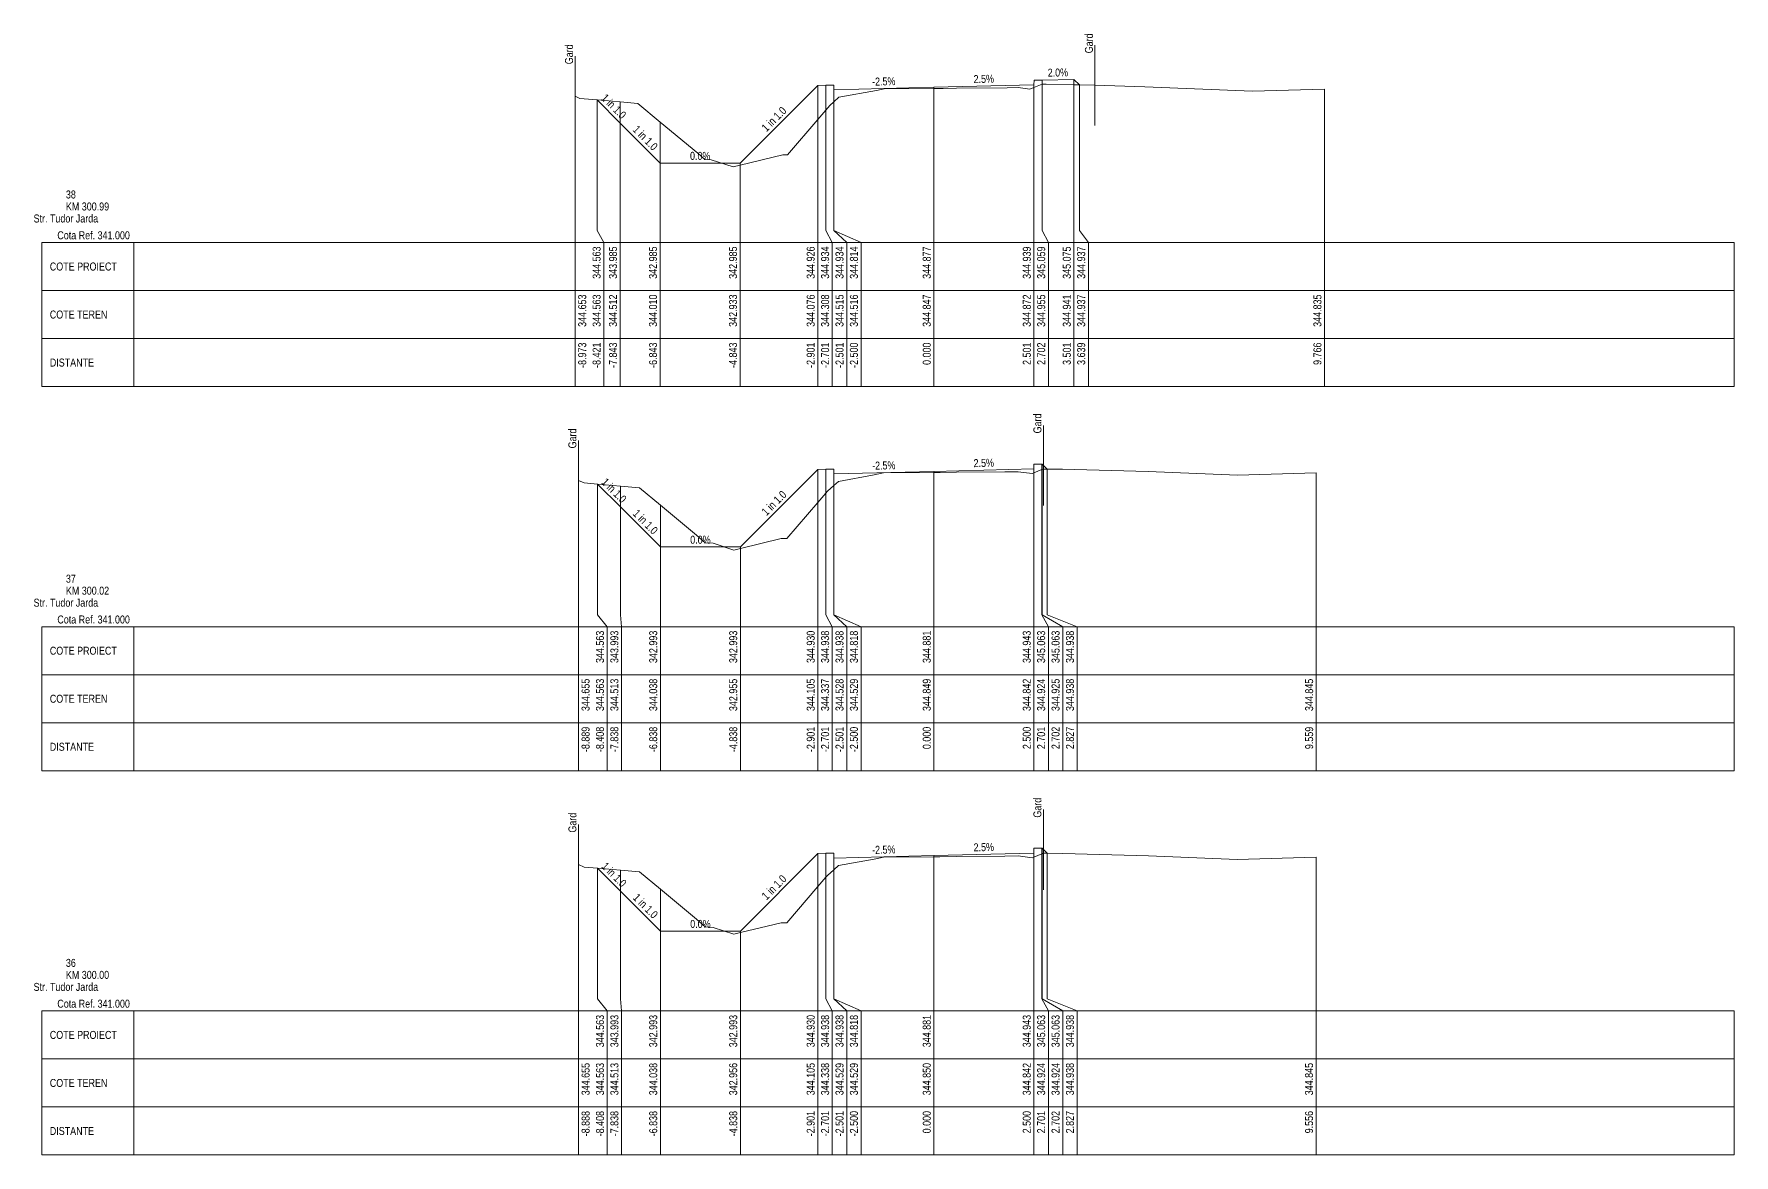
# Model space of a CAD drawing. Extents: x 1 to 634, y 0 to 594.
# Drawn here: x 0.5 to 43, y 337 to 365.01 of the extents above; entities that cross this region are included whole.
import ezdxf
from ezdxf.enums import TextEntityAlignment as Align

# ---------------------------------------------------------------- set-up
doc = ezdxf.new("R2010")
doc.units = 0
doc.header["$MEASUREMENT"] = 0
doc.layers.add('ARD-No Plot', color=1, linetype='Continuous', lineweight=0, plot=False)
for name, color, linetype, lineweight in [('DESIGN-TEXT', 7, 'Continuous', 0), ('EXISTING-TEXT', 7, 'Continuous', 0), ('LINES', 7, 'Continuous', 0), ('Text', 7, 'Continuous', 0), ('X-RL', 7, 'Continuous', 0), ('XPLOT-DESIGN', 5, 'Continuous', 0), ('XPLOT-EXISTING', 3, 'Continuous', 0), ('XPLOT-GRADE', 7, 'Continuous', 0), ('XPLOT-KM', 7, 'Continuous', 0), ('XPLOT-TITLE', 7, 'Continuous', 0)]:
    doc.layers.add(name, color=color, linetype=linetype, lineweight=lineweight)
doc.styles.add('$0$$0$Arial', font='arial.ttf', dxfattribs={"width": 0.8})

msp = doc.modelspace()

# ---------------------------------------------------------------- linework, layer by layer
at = {"layer": 'LINES'}
for p, q in [((27.024, 364.727), (27.024, 362.727)), ((14.027, 364.453), (14.027, 362.453)), ((25.702, 360.1), (25.702, 363.859)), ((25.702, 360.1), (25.702, 363.859)), ((25.702, 360.1), (25.702, 363.859)), ((26.501, 360.1), (26.501, 363.875)), ((26.501, 360.1), (26.501, 363.875)), ((26.501, 360.1), (26.501, 363.875)), ((14.027, 360.1), (14.027, 363.453)), ((14.027, 360.1), (14.027, 363.453)), ((14.579, 360.1), (14.579, 363.363)), ((14.579, 360.1), (14.579, 363.363)), ((14.579, 360.1), (14.579, 363.363)), ((20.099, 360.1), (20.099, 363.726)), ((20.099, 360.1), (20.099, 363.726)), ((20.099, 360.1), (20.099, 363.726)), ((20.299, 360.1), (20.299, 363.734)), ((20.299, 360.1), (20.299, 363.734)), ((20.299, 360.1), (20.299, 363.734)), ((20.499, 360.1), (20.499, 363.734)), ((20.499, 360.1), (20.499, 363.734)), ((20.499, 360.1), (20.499, 363.734)), ((20.5, 360.1), (20.5, 363.614)), ((20.5, 360.1), (20.5, 363.614)), ((20.5, 360.1), (20.5, 363.614)), ((23, 360.1), (23, 363.677)), ((23, 360.1), (23, 363.677)), ((23, 360.1), (23, 363.677)), ((25.501, 360.1), (25.501, 363.739)), ((25.501, 360.1), (25.501, 363.739)), ((25.501, 360.1), (25.501, 363.739)), ((26.639, 360.1), (26.639, 363.737)), ((26.639, 360.1), (26.639, 363.737)), ((26.639, 360.1), (26.639, 363.737)), ((32.766, 360.1), (32.766, 363.635)), ((32.766, 360.1), (32.766, 363.635)), ((15.157, 360.1), (15.157, 363.312)), ((15.157, 360.1), (15.157, 363.312)), ((15.157, 360.1), (15.157, 363.312)), ((16.157, 360.1), (16.157, 362.81)), ((16.157, 360.1), (16.157, 362.81)), ((16.157, 360.1), (16.157, 362.81)), ((18.157, 360.1), (18.157, 361.785)), ((18.157, 360.1), (18.157, 361.785)), ((18.157, 360.1), (18.157, 361.785)), ((14.027, 359.8), (14.027, 360.1)), ((14.027, 359.8), (14.027, 360.1)), ((14.747, 359.8), (14.579, 360.1)), ((14.747, 359.8), (14.579, 360.1)), ((14.747, 359.8), (14.579, 360.1)), ((15.157, 359.8), (15.157, 360.1)), ((15.157, 359.8), (15.157, 360.1)), ((15.157, 359.8), (15.157, 360.1)), ((16.157, 359.8), (16.157, 360.1)), ((16.157, 359.8), (16.157, 360.1)), ((16.157, 359.8), (16.157, 360.1)), ((18.157, 359.8), (18.157, 360.1)), ((18.157, 359.8), (18.157, 360.1)), ((18.157, 359.8), (18.157, 360.1)), ((20.099, 359.8), (20.099, 360.1)), ((20.099, 359.8), (20.099, 360.1)), ((20.099, 359.8), (20.099, 360.1)), ((20.459, 359.8), (20.299, 360.1)), ((20.459, 359.8), (20.299, 360.1)), ((20.459, 359.8), (20.299, 360.1)), ((20.819, 359.8), (20.499, 360.1)), ((20.819, 359.8), (20.499, 360.1)), ((20.819, 359.8), (20.499, 360.1)), ((21.179, 359.8), (20.5, 360.1)), ((21.179, 359.8), (20.5, 360.1)), ((21.179, 359.8), (20.5, 360.1)), ((23, 359.8), (23, 360.1)), ((23, 359.8), (23, 360.1)), ((23, 359.8), (23, 360.1)), ((25.501, 359.8), (25.501, 360.1)), ((25.501, 359.8), (25.501, 360.1)), ((25.501, 359.8), (25.501, 360.1)), ((25.861, 359.8), (25.702, 360.1)), ((25.861, 359.8), (25.702, 360.1)), ((25.861, 359.8), (25.702, 360.1)), ((26.501, 359.8), (26.501, 360.1)), ((26.501, 359.8), (26.501, 360.1)), ((26.501, 359.8), (26.501, 360.1)), ((26.861, 359.8), (26.639, 360.1)), ((26.861, 359.8), (26.639, 360.1)), ((26.861, 359.8), (26.639, 360.1)), ((32.766, 359.8), (32.766, 360.1)), ((32.766, 359.8), (32.766, 360.1)), ((0.698, 358.6), (0.698, 359.8)), ((0.698, 359.8), (3, 359.8)), ((3, 356.2), (3, 359.8)), ((3, 359.8), (43, 359.8)), ((14.027, 356.2), (14.027, 359.8)), ((14.027, 356.2), (14.027, 359.8)), ((14.747, 356.2), (14.747, 359.8)), ((14.747, 356.2), (14.747, 359.8)), ((14.747, 356.2), (14.747, 359.8)), ((15.157, 356.2), (15.157, 359.8)), ((15.157, 356.2), (15.157, 359.8)), ((15.157, 356.2), (15.157, 359.8)), ((16.157, 356.2), (16.157, 359.8)), ((16.157, 356.2), (16.157, 359.8)), ((16.157, 356.2), (16.157, 359.8)), ((18.157, 356.2), (18.157, 359.8)), ((18.157, 356.2), (18.157, 359.8)), ((18.157, 356.2), (18.157, 359.8)), ((20.099, 356.2), (20.099, 359.8)), ((20.099, 356.2), (20.099, 359.8)), ((20.099, 356.2), (20.099, 359.8)), ((20.459, 356.2), (20.459, 359.8)), ((20.459, 356.2), (20.459, 359.8)), ((20.459, 356.2), (20.459, 359.8)), ((20.819, 356.2), (20.819, 359.8)), ((20.819, 356.2), (20.819, 359.8)), ((20.819, 356.2), (20.819, 359.8)), ((21.179, 356.2), (21.179, 359.8)), ((21.179, 356.2), (21.179, 359.8)), ((21.179, 356.2), (21.179, 359.8)), ((23, 356.2), (23, 359.8)), ((23, 356.2), (23, 359.8)), ((23, 356.2), (23, 359.8)), ((25.501, 356.2), (25.501, 359.8)), ((25.501, 356.2), (25.501, 359.8)), ((25.501, 356.2), (25.501, 359.8)), ((25.861, 356.2), (25.861, 359.8)), ((25.861, 356.2), (25.861, 359.8)), ((25.861, 356.2), (25.861, 359.8)), ((26.501, 356.2), (26.501, 359.8)), ((26.501, 356.2), (26.501, 359.8)), ((26.501, 356.2), (26.501, 359.8)), ((26.861, 356.2), (26.861, 359.8)), ((26.861, 356.2), (26.861, 359.8)), ((26.861, 356.2), (26.861, 359.8)), ((32.766, 356.2), (32.766, 359.8)), ((32.766, 356.2), (32.766, 359.8)), ((43, 356.2), (43, 359.8)), ((0.698, 357.4), (0.698, 358.6)), ((0.698, 358.6), (3, 358.6)), ((3, 358.6), (0.698, 358.6)), ((3, 358.6), (43, 358.6)), ((0.698, 356.2), (0.698, 357.4)), ((0.698, 357.4), (3, 357.4)), ((3, 357.4), (0.698, 357.4)), ((3, 357.4), (43, 357.4)), ((3, 356.2), (0.698, 356.2)), ((3, 356.2), (43, 356.2)), ((14.111, 354.855), (14.111, 352.855)), ((25.736, 355.229), (25.736, 353.229)), ((20.099, 350.5), (20.099, 354.13)), ((20.099, 350.5), (20.099, 354.13)), ((20.099, 350.5), (20.099, 354.13)), ((20.299, 350.5), (20.299, 354.138)), ((20.299, 350.5), (20.299, 354.138)), ((20.299, 350.5), (20.299, 354.138)), ((20.499, 350.5), (20.499, 354.138)), ((20.499, 350.5), (20.499, 354.138)), ((20.499, 350.5), (20.499, 354.138)), ((20.5, 350.5), (20.5, 354.018)), ((20.5, 350.5), (20.5, 354.018)), ((20.5, 350.5), (20.5, 354.018)), ((23, 350.5), (23, 354.081)), ((23, 350.5), (23, 354.081)), ((23, 350.5), (23, 354.081)), ((25.5, 350.5), (25.5, 354.143)), ((25.5, 350.5), (25.5, 354.143)), ((25.5, 350.5), (25.5, 354.143)), ((25.701, 350.5), (25.701, 354.263)), ((25.701, 350.5), (25.701, 354.263)), ((25.701, 350.5), (25.701, 354.263)), ((25.702, 350.5), (25.702, 354.263)), ((25.702, 350.5), (25.702, 354.263)), ((25.702, 350.5), (25.702, 354.263)), ((25.827, 350.5), (25.827, 354.138)), ((25.827, 350.5), (25.827, 354.138)), ((25.827, 350.5), (25.827, 354.138)), ((32.559, 350.5), (32.559, 354.045)), ((32.559, 350.5), (32.559, 354.045)), ((14.111, 350.5), (14.111, 353.855)), ((14.111, 350.5), (14.111, 353.855)), ((14.592, 350.5), (14.592, 353.763)), ((14.592, 350.5), (14.592, 353.763)), ((14.592, 350.5), (14.592, 353.763)), ((15.162, 350.5), (15.162, 353.713)), ((15.162, 350.5), (15.162, 353.713)), ((15.162, 350.5), (15.162, 353.713)), ((16.162, 350.5), (16.162, 353.238)), ((16.162, 350.5), (16.162, 353.238)), ((16.162, 350.5), (16.162, 353.238)), ((18.162, 350.5), (18.162, 352.193)), ((18.162, 350.5), (18.162, 352.193)), ((18.162, 350.5), (18.162, 352.193)), ((0.698, 349), (0.698, 350.2)), ((0.698, 350.2), (3, 350.2)), ((3, 346.6), (3, 350.2)), ((3, 350.2), (43, 350.2)), ((14.111, 350.2), (14.111, 350.5)), ((14.111, 350.2), (14.111, 350.5)), ((14.111, 346.6), (14.111, 350.2)), ((14.111, 346.6), (14.111, 350.2)), ((14.831, 350.2), (14.592, 350.5)), ((14.831, 350.2), (14.592, 350.5)), ((14.831, 350.2), (14.592, 350.5)), ((14.831, 346.6), (14.831, 350.2)), ((14.831, 346.6), (14.831, 350.2)), ((14.831, 346.6), (14.831, 350.2)), ((15.191, 350.2), (15.162, 350.5)), ((15.191, 350.2), (15.162, 350.5)), ((15.191, 350.2), (15.162, 350.5)), ((15.191, 346.6), (15.191, 350.2)), ((15.191, 346.6), (15.191, 350.2)), ((15.191, 346.6), (15.191, 350.2)), ((16.162, 350.2), (16.162, 350.5)), ((16.162, 350.2), (16.162, 350.5)), ((16.162, 350.2), (16.162, 350.5)), ((16.162, 346.6), (16.162, 350.2)), ((16.162, 346.6), (16.162, 350.2)), ((16.162, 346.6), (16.162, 350.2)), ((18.162, 350.2), (18.162, 350.5)), ((18.162, 350.2), (18.162, 350.5)), ((18.162, 350.2), (18.162, 350.5)), ((18.162, 346.6), (18.162, 350.2)), ((18.162, 346.6), (18.162, 350.2)), ((18.162, 346.6), (18.162, 350.2)), ((20.099, 350.2), (20.099, 350.5)), ((20.099, 350.2), (20.099, 350.5)), ((20.099, 350.2), (20.099, 350.5)), ((20.099, 346.6), (20.099, 350.2)), ((20.099, 346.6), (20.099, 350.2)), ((20.099, 346.6), (20.099, 350.2)), ((20.459, 350.2), (20.299, 350.5)), ((20.459, 350.2), (20.299, 350.5)), ((20.459, 350.2), (20.299, 350.5)), ((20.459, 346.6), (20.459, 350.2)), ((20.459, 346.6), (20.459, 350.2)), ((20.459, 346.6), (20.459, 350.2)), ((20.819, 350.2), (20.499, 350.5)), ((20.819, 350.2), (20.499, 350.5)), ((20.819, 350.2), (20.499, 350.5)), ((21.179, 350.2), (20.5, 350.5)), ((21.179, 350.2), (20.5, 350.5)), ((21.179, 350.2), (20.5, 350.5)), ((20.819, 346.6), (20.819, 350.2)), ((20.819, 346.6), (20.819, 350.2)), ((20.819, 346.6), (20.819, 350.2)), ((21.179, 346.6), (21.179, 350.2)), ((21.179, 346.6), (21.179, 350.2)), ((21.179, 346.6), (21.179, 350.2)), ((23, 350.2), (23, 350.5)), ((23, 350.2), (23, 350.5)), ((23, 350.2), (23, 350.5)), ((23, 346.6), (23, 350.2)), ((23, 346.6), (23, 350.2)), ((23, 346.6), (23, 350.2)), ((25.5, 350.2), (25.5, 350.5)), ((25.5, 350.2), (25.5, 350.5)), ((25.5, 350.2), (25.5, 350.5)), ((25.5, 346.6), (25.5, 350.2)), ((25.5, 346.6), (25.5, 350.2)), ((25.5, 346.6), (25.5, 350.2)), ((25.86, 350.2), (25.701, 350.5)), ((25.86, 350.2), (25.701, 350.5)), ((25.86, 350.2), (25.701, 350.5)), ((26.22, 350.2), (25.702, 350.5)), ((26.22, 350.2), (25.702, 350.5)), ((26.22, 350.2), (25.702, 350.5)), ((26.58, 350.2), (25.827, 350.5)), ((26.58, 350.2), (25.827, 350.5)), ((26.58, 350.2), (25.827, 350.5)), ((25.86, 346.6), (25.86, 350.2)), ((25.86, 346.6), (25.86, 350.2)), ((25.86, 346.6), (25.86, 350.2)), ((26.22, 346.6), (26.22, 350.2)), ((26.22, 346.6), (26.22, 350.2)), ((26.22, 346.6), (26.22, 350.2)), ((26.58, 346.6), (26.58, 350.2)), ((26.58, 346.6), (26.58, 350.2)), ((26.58, 346.6), (26.58, 350.2)), ((32.559, 350.2), (32.559, 350.5)), ((32.559, 350.2), (32.559, 350.5)), ((32.559, 346.6), (32.559, 350.2)), ((32.559, 346.6), (32.559, 350.2)), ((43, 346.6), (43, 350.2)), ((0.698, 347.8), (0.698, 349)), ((0.698, 349), (3, 349)), ((3, 349), (0.698, 349)), ((3, 349), (43, 349)), ((0.698, 346.6), (0.698, 347.8)), ((0.698, 347.8), (3, 347.8)), ((3, 347.8), (0.698, 347.8)), ((3, 347.8), (43, 347.8)), ((3, 346.6), (0.698, 346.6)), ((3, 346.6), (43, 346.6)), ((25.736, 345.629), (25.736, 343.629)), ((14.112, 345.255), (14.112, 343.255)), ((25.701, 340.9), (25.701, 344.663)), ((25.701, 340.9), (25.701, 344.663)), ((25.701, 340.9), (25.701, 344.663)), ((25.702, 340.9), (25.702, 344.663)), ((25.702, 340.9), (25.702, 344.663)), ((25.702, 340.9), (25.702, 344.663)), ((14.112, 340.9), (14.112, 344.255)), ((14.112, 340.9), (14.112, 344.255)), ((20.099, 340.9), (20.099, 344.53)), ((20.099, 340.9), (20.099, 344.53)), ((20.099, 340.9), (20.099, 344.53)), ((20.299, 340.9), (20.299, 344.538)), ((20.299, 340.9), (20.299, 344.538)), ((20.299, 340.9), (20.299, 344.538)), ((20.499, 340.9), (20.499, 344.538)), ((20.499, 340.9), (20.499, 344.538)), ((20.499, 340.9), (20.499, 344.538)), ((20.5, 340.9), (20.5, 344.418)), ((20.5, 340.9), (20.5, 344.418)), ((20.5, 340.9), (20.5, 344.418)), ((23, 340.9), (23, 344.481)), ((23, 340.9), (23, 344.481)), ((23, 340.9), (23, 344.481)), ((25.5, 340.9), (25.5, 344.543)), ((25.5, 340.9), (25.5, 344.543)), ((25.5, 340.9), (25.5, 344.543)), ((25.827, 340.9), (25.827, 344.538)), ((25.827, 340.9), (25.827, 344.538)), ((25.827, 340.9), (25.827, 344.538)), ((32.556, 340.9), (32.556, 344.445)), ((32.556, 340.9), (32.556, 344.445)), ((14.592, 340.9), (14.592, 344.163)), ((14.592, 340.9), (14.592, 344.163)), ((14.592, 340.9), (14.592, 344.163)), ((15.162, 340.9), (15.162, 344.113)), ((15.162, 340.9), (15.162, 344.113)), ((15.162, 340.9), (15.162, 344.113)), ((16.162, 340.9), (16.162, 343.638)), ((16.162, 340.9), (16.162, 343.638)), ((16.162, 340.9), (16.162, 343.638)), ((18.162, 340.9), (18.162, 342.593)), ((18.162, 340.9), (18.162, 342.593)), ((18.162, 340.9), (18.162, 342.593)), ((14.112, 340.6), (14.112, 340.9)), ((14.112, 340.6), (14.112, 340.9)), ((14.832, 340.6), (14.592, 340.9)), ((14.832, 340.6), (14.592, 340.9)), ((14.832, 340.6), (14.592, 340.9)), ((15.192, 340.6), (15.162, 340.9)), ((15.192, 340.6), (15.162, 340.9)), ((15.192, 340.6), (15.162, 340.9)), ((16.162, 340.6), (16.162, 340.9)), ((16.162, 340.6), (16.162, 340.9)), ((16.162, 340.6), (16.162, 340.9)), ((18.162, 340.6), (18.162, 340.9)), ((18.162, 340.6), (18.162, 340.9)), ((18.162, 340.6), (18.162, 340.9)), ((20.099, 340.6), (20.099, 340.9)), ((20.099, 340.6), (20.099, 340.9)), ((20.099, 340.6), (20.099, 340.9)), ((20.459, 340.6), (20.299, 340.9)), ((20.459, 340.6), (20.299, 340.9)), ((20.459, 340.6), (20.299, 340.9)), ((20.819, 340.6), (20.499, 340.9)), ((20.819, 340.6), (20.499, 340.9)), ((20.819, 340.6), (20.499, 340.9)), ((21.179, 340.6), (20.5, 340.9)), ((21.179, 340.6), (20.5, 340.9)), ((21.179, 340.6), (20.5, 340.9)), ((23, 340.6), (23, 340.9)), ((23, 340.6), (23, 340.9)), ((23, 340.6), (23, 340.9)), ((25.5, 340.6), (25.5, 340.9)), ((25.5, 340.6), (25.5, 340.9)), ((25.5, 340.6), (25.5, 340.9)), ((25.86, 340.6), (25.701, 340.9)), ((25.86, 340.6), (25.701, 340.9)), ((25.86, 340.6), (25.701, 340.9)), ((26.22, 340.6), (25.702, 340.9)), ((26.22, 340.6), (25.702, 340.9)), ((26.22, 340.6), (25.702, 340.9)), ((26.58, 340.6), (25.827, 340.9)), ((26.58, 340.6), (25.827, 340.9)), ((26.58, 340.6), (25.827, 340.9)), ((32.556, 340.6), (32.556, 340.9)), ((32.556, 340.6), (32.556, 340.9)), ((0.698, 339.4), (0.698, 340.6)), ((0.698, 340.6), (3, 340.6)), ((3, 337), (3, 340.6)), ((3, 340.6), (43, 340.6)), ((14.112, 337), (14.112, 340.6)), ((14.112, 337), (14.112, 340.6)), ((14.832, 337), (14.832, 340.6)), ((14.832, 337), (14.832, 340.6)), ((14.832, 337), (14.832, 340.6)), ((15.192, 337), (15.192, 340.6)), ((15.192, 337), (15.192, 340.6)), ((15.192, 337), (15.192, 340.6)), ((16.162, 337), (16.162, 340.6)), ((16.162, 337), (16.162, 340.6)), ((16.162, 337), (16.162, 340.6)), ((18.162, 337), (18.162, 340.6)), ((18.162, 337), (18.162, 340.6)), ((18.162, 337), (18.162, 340.6)), ((20.099, 337), (20.099, 340.6)), ((20.099, 337), (20.099, 340.6)), ((20.099, 337), (20.099, 340.6)), ((20.459, 337), (20.459, 340.6)), ((20.459, 337), (20.459, 340.6)), ((20.459, 337), (20.459, 340.6)), ((20.819, 337), (20.819, 340.6)), ((20.819, 337), (20.819, 340.6)), ((20.819, 337), (20.819, 340.6)), ((21.179, 337), (21.179, 340.6)), ((21.179, 337), (21.179, 340.6)), ((21.179, 337), (21.179, 340.6)), ((23, 337), (23, 340.6)), ((23, 337), (23, 340.6)), ((23, 337), (23, 340.6)), ((25.5, 337), (25.5, 340.6)), ((25.5, 337), (25.5, 340.6)), ((25.5, 337), (25.5, 340.6)), ((25.86, 337), (25.86, 340.6)), ((25.86, 337), (25.86, 340.6)), ((25.86, 337), (25.86, 340.6)), ((26.22, 337), (26.22, 340.6)), ((26.22, 337), (26.22, 340.6)), ((26.22, 337), (26.22, 340.6)), ((26.58, 337), (26.58, 340.6)), ((26.58, 337), (26.58, 340.6)), ((26.58, 337), (26.58, 340.6)), ((32.556, 337), (32.556, 340.6)), ((32.556, 337), (32.556, 340.6)), ((43, 337), (43, 340.6)), ((0.698, 338.2), (0.698, 339.4)), ((0.698, 339.4), (3, 339.4)), ((3, 339.4), (0.698, 339.4)), ((3, 339.4), (43, 339.4)), ((0.698, 337), (0.698, 338.2)), ((0.698, 338.2), (3, 338.2)), ((3, 338.2), (0.698, 338.2)), ((3, 338.2), (43, 338.2)), ((3, 337), (0.698, 337)), ((3, 337), (43, 337))]:
    msp.add_line(p, q, dxfattribs=at)
at = {"layer": 'XPLOT-DESIGN'}
for p, q in [((25.501, 363.739), (25.502, 363.859)), ((25.502, 363.859), (25.702, 363.859)), ((25.702, 363.859), (26.501, 363.875)), ((26.501, 363.875), (26.639, 363.737)), ((14.579, 363.363), (15.157, 362.785)), ((18.157, 361.785), (20.099, 363.726)), ((20.099, 363.726), (20.299, 363.734)), ((20.299, 363.734), (20.499, 363.734)), ((20.499, 363.734), (20.5, 363.614)), ((20.5, 363.614), (23, 363.677)), ((23, 363.677), (25.501, 363.739)), ((15.157, 362.785), (16.157, 361.785)), ((16.157, 361.785), (18.157, 361.785)), ((18.162, 352.193), (20.099, 354.13)), ((20.099, 354.13), (20.299, 354.138)), ((20.299, 354.138), (20.499, 354.138)), ((20.499, 354.138), (20.5, 354.018)), ((20.5, 354.018), (23, 354.081)), ((23, 354.081), (25.5, 354.143)), ((25.5, 354.143), (25.501, 354.263)), ((25.501, 354.263), (25.701, 354.263)), ((25.701, 354.263), (25.702, 354.263)), ((25.702, 354.263), (25.827, 354.138)), ((14.592, 353.763), (15.162, 353.193)), ((15.162, 353.193), (16.162, 352.193)), ((16.162, 352.193), (18.162, 352.193)), ((25.5, 344.543), (25.501, 344.663)), ((25.501, 344.663), (25.701, 344.663)), ((25.701, 344.663), (25.702, 344.663)), ((25.702, 344.663), (25.827, 344.538)), ((18.162, 342.593), (20.099, 344.53)), ((20.099, 344.53), (20.299, 344.538)), ((20.299, 344.538), (20.499, 344.538)), ((20.499, 344.538), (20.5, 344.418)), ((20.5, 344.418), (23, 344.481)), ((23, 344.481), (25.5, 344.543)), ((14.592, 344.163), (15.162, 343.593)), ((15.162, 343.593), (16.162, 342.593)), ((16.162, 342.593), (18.162, 342.593))]:
    msp.add_line(p, q, dxfattribs=at)
at = {"layer": 'XPLOT-EXISTING'}
for p, q in [((14.027, 363.453), (14.144, 363.401)), ((14.144, 363.401), (14.579, 363.363)), ((14.579, 363.363), (15.157, 363.312)), ((20.5, 363.316), (20.624, 363.429)), ((20.624, 363.429), (21.565, 363.601)), ((21.565, 363.601), (21.755, 363.638)), ((21.755, 363.638), (23, 363.647)), ((23, 363.647), (23.231, 363.648)), ((23, 363.647), (23, 363.647)), ((23.231, 363.648), (23.566, 363.657)), ((23.566, 363.657), (24.833, 363.665)), ((24.833, 363.665), (25.105, 363.669)), ((25.105, 363.669), (25.394, 363.629)), ((25.394, 363.629), (25.501, 363.672)), ((25.501, 363.672), (25.702, 363.755)), ((25.702, 363.755), (25.714, 363.76)), ((25.714, 363.76), (25.808, 363.76)), ((25.808, 363.76), (26.501, 363.741)), ((26.501, 363.741), (26.639, 363.737)), ((26.639, 363.737), (27.024, 363.727)), ((27.024, 363.727), (28.271, 363.692)), ((28.271, 363.692), (30.966, 363.58)), ((30.966, 363.58), (32.766, 363.635)), ((15.157, 363.312), (15.597, 363.273)), ((15.597, 363.273), (16.157, 362.81)), ((20.099, 362.876), (20.299, 363.108)), ((20.299, 363.108), (20.401, 363.227)), ((20.401, 363.227), (20.499, 363.315)), ((20.499, 363.315), (20.5, 363.316)), ((16.157, 362.81), (17.096, 362.034)), ((19.337, 361.991), (20.099, 362.876)), ((17.096, 362.034), (17.274, 361.876)), ((17.274, 361.876), (17.432, 361.866)), ((17.432, 361.866), (17.979, 361.69)), ((17.979, 361.69), (18.157, 361.733)), ((18.157, 361.733), (19.22, 361.988)), ((19.22, 361.988), (19.337, 361.991)), ((21.509, 353.995), (21.743, 354.041)), ((21.743, 354.041), (23, 354.049)), ((23, 354.049), (23.152, 354.051)), ((23, 354.049), (23, 354.049)), ((23.152, 354.051), (23.564, 354.062)), ((23.564, 354.062), (24.772, 354.069)), ((24.772, 354.069), (25.104, 354.073)), ((25.104, 354.073), (25.457, 354.025)), ((25.457, 354.025), (25.5, 354.042)), ((25.5, 354.042), (25.701, 354.124)), ((25.701, 354.124), (25.702, 354.125)), ((25.702, 354.125), (25.736, 354.138)), ((25.736, 354.138), (25.827, 354.138)), ((25.827, 354.138), (26.216, 354.137)), ((26.216, 354.137), (28.359, 354.077)), ((28.359, 354.077), (30.586, 353.985)), ((30.586, 353.985), (32.559, 354.045)), ((14.111, 353.855), (14.253, 353.793)), ((14.253, 353.793), (14.592, 353.763)), ((14.592, 353.763), (15.162, 353.713)), ((15.162, 353.713), (15.638, 353.671)), ((15.638, 353.671), (16.162, 353.238)), ((20.299, 353.537), (20.338, 353.583)), ((20.338, 353.583), (20.499, 353.728)), ((20.499, 353.728), (20.5, 353.729)), ((20.5, 353.729), (20.612, 353.83)), ((20.612, 353.83), (21.509, 353.995)), ((16.162, 353.238), (17.066, 352.49)), ((19.323, 352.404), (20.099, 353.305)), ((20.099, 353.305), (20.299, 353.537)), ((17.066, 352.49), (17.284, 352.296)), ((18.162, 352.155), (19.182, 352.4)), ((19.182, 352.4), (19.323, 352.404)), ((17.284, 352.296), (17.477, 352.284)), ((17.477, 352.284), (17.999, 352.116)), ((17.999, 352.116), (18.162, 352.155)), ((14.112, 344.255), (14.255, 344.193)), ((20.5, 344.129), (20.611, 344.23)), ((20.611, 344.23), (21.509, 344.395)), ((21.509, 344.395), (21.743, 344.441)), ((21.743, 344.441), (23, 344.45)), ((23, 344.45), (23.151, 344.451)), ((23, 344.45), (23, 344.45)), ((23.151, 344.451), (23.564, 344.462)), ((23.564, 344.462), (24.771, 344.469)), ((24.771, 344.469), (25.104, 344.473)), ((25.104, 344.473), (25.458, 344.425)), ((25.458, 344.425), (25.5, 344.442)), ((25.5, 344.442), (25.701, 344.524)), ((25.701, 344.524), (25.702, 344.524)), ((25.702, 344.524), (25.736, 344.538)), ((25.736, 344.538), (25.827, 344.538)), ((25.827, 344.538), (26.224, 344.537)), ((26.224, 344.537), (28.361, 344.477)), ((28.361, 344.477), (30.58, 344.385)), ((30.58, 344.385), (32.556, 344.445)), ((14.255, 344.193), (14.592, 344.163)), ((14.592, 344.163), (15.162, 344.113)), ((15.162, 344.113), (15.638, 344.071)), ((15.638, 344.071), (16.162, 343.638)), ((20.099, 343.705), (20.299, 343.938)), ((20.299, 343.938), (20.337, 343.982)), ((20.337, 343.982), (20.499, 344.129)), ((20.499, 344.129), (20.5, 344.129)), ((16.162, 343.638), (17.066, 342.891)), ((19.323, 342.804), (20.099, 343.705)), ((17.066, 342.891), (17.284, 342.697)), ((17.284, 342.697), (17.478, 342.684)), ((17.478, 342.684), (17.999, 342.517)), ((17.999, 342.517), (18.162, 342.556)), ((18.162, 342.556), (19.181, 342.8)), ((19.181, 342.8), (19.323, 342.804))]:
    msp.add_line(p, q, dxfattribs=at)

# ---------------------------------------------------------------- texts
at = {"layer": 'ARD-No Plot', "style": '$0$$0$Arial', "width": 0.8}
for p in [(1.3, 360.3), (1.3, 350.7), (1.3, 341.1)]:
    msp.add_text('Str. Tudor Jarda', height=0.2, dxfattribs=at).set_placement(p, align=Align.CENTER)
at = {"layer": 'DESIGN-TEXT', "style": '$0$$0$Arial', "width": 0.8}
for s, p in [('344.563', (14.667, 359.7)), ('343.985', (15.077, 359.7)), ('342.985', (16.077, 359.7)), ('342.985', (18.077, 359.7)), ('344.926', (20.019, 359.7)), ('344.934', (20.379, 359.7)), ('344.934', (20.739, 359.7)), ('344.814', (21.099, 359.7)), ('344.877', (22.92, 359.7)), ('344.939', (25.421, 359.7)), ('345.059', (25.781, 359.7)), ('345.075', (26.421, 359.7)), ('344.937', (26.781, 359.7)), ('344.563', (14.751, 350.1)), ('343.993', (15.111, 350.1)), ('342.993', (16.082, 350.1)), ('342.993', (18.082, 350.1)), ('344.930', (20.019, 350.1)), ('344.938', (20.379, 350.1)), ('344.938', (20.739, 350.1)), ('344.818', (21.099, 350.1)), ('344.881', (22.92, 350.1)), ('344.943', (25.42, 350.1)), ('345.063', (25.78, 350.1)), ('345.063', (26.14, 350.1)), ('344.938', (26.5, 350.1)), ('344.563', (14.752, 340.5)), ('343.993', (15.112, 340.5)), ('342.993', (16.082, 340.5)), ('342.993', (18.082, 340.5)), ('344.930', (20.019, 340.5)), ('344.938', (20.379, 340.5)), ('344.938', (20.739, 340.5)), ('344.818', (21.099, 340.5)), ('344.881', (22.92, 340.5)), ('344.943', (25.42, 340.5)), ('345.063', (25.78, 340.5)), ('345.063', (26.14, 340.5)), ('344.938', (26.5, 340.5))]:
    msp.add_text(s, height=0.2, rotation=90, dxfattribs=at).set_placement(p, align=Align.RIGHT)
at = {"layer": 'EXISTING-TEXT', "style": '$0$$0$Arial', "width": 0.8}
for s, p in [('344.653', (14.307, 358.5)), ('344.563', (14.667, 358.5)), ('344.512', (15.077, 358.5)), ('344.010', (16.077, 358.5)), ('342.933', (18.077, 358.5)), ('344.076', (20.019, 358.5)), ('344.308', (20.379, 358.5)), ('344.515', (20.739, 358.5)), ('344.516', (21.099, 358.5)), ('344.847', (22.92, 358.5)), ('344.847', (22.92, 358.5)), ('344.872', (25.421, 358.5)), ('344.955', (25.781, 358.5)), ('344.941', (26.421, 358.5)), ('344.937', (26.781, 358.5)), ('344.835', (32.686, 358.5)), ('344.655', (14.391, 348.9)), ('344.563', (14.751, 348.9)), ('344.513', (15.111, 348.9)), ('344.038', (16.082, 348.9)), ('342.955', (18.082, 348.9)), ('344.105', (20.019, 348.9)), ('344.337', (20.379, 348.9)), ('344.528', (20.739, 348.9)), ('344.529', (21.099, 348.9)), ('344.849', (22.92, 348.9)), ('344.849', (22.92, 348.9)), ('344.842', (25.42, 348.9)), ('344.924', (25.78, 348.9)), ('344.925', (26.14, 348.9)), ('344.938', (26.5, 348.9)), ('344.845', (32.479, 348.9)), ('344.655', (14.392, 339.3)), ('344.563', (14.752, 339.3)), ('344.513', (15.112, 339.3)), ('344.038', (16.082, 339.3)), ('342.956', (18.082, 339.3)), ('344.105', (20.019, 339.3)), ('344.338', (20.379, 339.3)), ('344.529', (20.739, 339.3)), ('344.529', (21.099, 339.3)), ('344.850', (22.92, 339.3)), ('344.850', (22.92, 339.3)), ('344.842', (25.42, 339.3)), ('344.924', (25.78, 339.3)), ('344.924', (26.14, 339.3)), ('344.938', (26.5, 339.3)), ('344.845', (32.476, 339.3))]:
    msp.add_text(s, height=0.2, rotation=90, dxfattribs=at).set_placement(p, align=Align.RIGHT)
at = {"layer": 'Text', "style": '$0$$0$Arial', "width": 0.8}
for p in [(13.977, 364.253), (26.974, 364.527), (25.686, 355.029), (14.061, 354.655), (14.062, 345.055), (25.686, 345.429)]:
    msp.add_text('Gard', height=0.2, rotation=90, dxfattribs=at).set_placement(p)
for s, p in [('-8.973', (14.307, 357.3)), ('-8.973', (14.307, 357.3)), ('-8.421', (14.667, 357.3)), ('-8.421', (14.667, 357.3)), ('-8.421', (14.667, 357.3)), ('-7.843', (15.077, 357.3)), ('-7.843', (15.077, 357.3)), ('-7.843', (15.077, 357.3)), ('-6.843', (16.077, 357.3)), ('-6.843', (16.077, 357.3)), ('-6.843', (16.077, 357.3)), ('-4.843', (18.077, 357.3)), ('-4.843', (18.077, 357.3)), ('-4.843', (18.077, 357.3)), ('-2.901', (20.019, 357.3)), ('-2.901', (20.019, 357.3)), ('-2.901', (20.019, 357.3)), ('-2.701', (20.379, 357.3)), ('-2.701', (20.379, 357.3)), ('-2.701', (20.379, 357.3)), ('-2.501', (20.739, 357.3)), ('-2.501', (20.739, 357.3)), ('-2.501', (20.739, 357.3)), ('-2.500', (21.099, 357.3)), ('-2.500', (21.099, 357.3)), ('-2.500', (21.099, 357.3)), ('0.000', (22.92, 357.3)), ('0.000', (22.92, 357.3)), ('0.000', (22.92, 357.3)), ('2.501', (25.421, 357.3)), ('2.501', (25.421, 357.3)), ('2.501', (25.421, 357.3)), ('2.702', (25.781, 357.3)), ('2.702', (25.781, 357.3)), ('2.702', (25.781, 357.3)), ('3.501', (26.421, 357.3)), ('3.501', (26.421, 357.3)), ('3.501', (26.421, 357.3)), ('3.639', (26.781, 357.3)), ('3.639', (26.781, 357.3)), ('3.639', (26.781, 357.3)), ('9.766', (32.686, 357.3)), ('9.766', (32.686, 357.3)), ('-8.889', (14.391, 347.7)), ('-8.889', (14.391, 347.7)), ('-8.408', (14.751, 347.7)), ('-8.408', (14.751, 347.7)), ('-8.408', (14.751, 347.7)), ('-7.838', (15.111, 347.7)), ('-7.838', (15.111, 347.7)), ('-7.838', (15.111, 347.7)), ('-6.838', (16.082, 347.7)), ('-6.838', (16.082, 347.7)), ('-6.838', (16.082, 347.7)), ('-4.838', (18.082, 347.7)), ('-4.838', (18.082, 347.7)), ('-4.838', (18.082, 347.7)), ('-2.901', (20.019, 347.7)), ('-2.901', (20.019, 347.7)), ('-2.901', (20.019, 347.7)), ('-2.701', (20.379, 347.7)), ('-2.701', (20.379, 347.7)), ('-2.701', (20.379, 347.7)), ('-2.501', (20.739, 347.7)), ('-2.501', (20.739, 347.7)), ('-2.501', (20.739, 347.7)), ('-2.500', (21.099, 347.7)), ('-2.500', (21.099, 347.7)), ('-2.500', (21.099, 347.7)), ('0.000', (22.92, 347.7)), ('0.000', (22.92, 347.7)), ('0.000', (22.92, 347.7)), ('2.500', (25.42, 347.7)), ('2.500', (25.42, 347.7)), ('2.500', (25.42, 347.7)), ('2.701', (25.78, 347.7)), ('2.701', (25.78, 347.7)), ('2.701', (25.78, 347.7)), ('2.702', (26.14, 347.7)), ('2.702', (26.14, 347.7)), ('2.702', (26.14, 347.7)), ('2.827', (26.5, 347.7)), ('2.827', (26.5, 347.7)), ('2.827', (26.5, 347.7)), ('9.559', (32.479, 347.7)), ('9.559', (32.479, 347.7)), ('-8.888', (14.392, 338.1)), ('-8.888', (14.392, 338.1)), ('-8.408', (14.752, 338.1)), ('-8.408', (14.752, 338.1)), ('-8.408', (14.752, 338.1)), ('-7.838', (15.112, 338.1)), ('-7.838', (15.112, 338.1)), ('-7.838', (15.112, 338.1)), ('-6.838', (16.082, 338.1)), ('-6.838', (16.082, 338.1)), ('-6.838', (16.082, 338.1)), ('-4.838', (18.082, 338.1)), ('-4.838', (18.082, 338.1)), ('-4.838', (18.082, 338.1)), ('-2.901', (20.019, 338.1)), ('-2.901', (20.019, 338.1)), ('-2.901', (20.019, 338.1)), ('-2.701', (20.379, 338.1)), ('-2.701', (20.379, 338.1)), ('-2.701', (20.379, 338.1)), ('-2.501', (20.739, 338.1)), ('-2.501', (20.739, 338.1)), ('-2.501', (20.739, 338.1)), ('-2.500', (21.099, 338.1)), ('-2.500', (21.099, 338.1)), ('-2.500', (21.099, 338.1)), ('0.000', (22.92, 338.1)), ('0.000', (22.92, 338.1)), ('0.000', (22.92, 338.1)), ('2.500', (25.42, 338.1)), ('2.500', (25.42, 338.1)), ('2.500', (25.42, 338.1)), ('2.701', (25.78, 338.1)), ('2.701', (25.78, 338.1)), ('2.701', (25.78, 338.1)), ('2.702', (26.14, 338.1)), ('2.702', (26.14, 338.1)), ('2.702', (26.14, 338.1)), ('2.827', (26.5, 338.1)), ('2.827', (26.5, 338.1)), ('2.827', (26.5, 338.1)), ('9.556', (32.476, 338.1)), ('9.556', (32.476, 338.1))]:
    msp.add_text(s, height=0.2, rotation=90, dxfattribs=at).set_placement(p, align=Align.RIGHT)
at = {"layer": 'X-RL', "style": '$0$$0$Arial', "width": 0.8}
for p in [(2.9, 359.88), (2.9, 350.28), (2.9, 340.68)]:
    msp.add_text('Cota Ref. 341.000', height=0.2, dxfattribs=at).set_placement(p, align=Align.RIGHT)
at = {"layer": 'XPLOT-GRADE', "style": '$0$$0$Arial', "width": 0.8}
for s, rotation, p in [('-2.5%', 1.4321, (21.748, 363.725)), ('2.5%', 1.4321, (24.248, 363.788)), ('2.0%', 1.1458, (26.1, 363.947)), ('1 in 1.0', 315, (14.925, 363.13)), ('1 in 1.0', 45, (19.072, 362.812)), ('1 in 1.0', 315, (15.714, 362.341)), ('0.0%', 0, (17.157, 361.865)), ('-2.5%', 1.4321, (21.748, 354.129)), ('2.5%', 1.4321, (24.248, 354.192)), ('1 in 1.0', 315, (14.933, 353.534)), ('1 in 1.0', 45, (19.074, 353.218)), ('1 in 1.0', 315, (15.718, 352.749)), ('0.0%', 0, (17.162, 352.273)), ('-2.5%', 1.4321, (21.748, 344.529)), ('2.5%', 1.4321, (24.248, 344.592)), ('1 in 1.0', 315, (14.934, 343.935)), ('1 in 1.0', 45, (19.074, 343.618)), ('1 in 1.0', 315, (15.719, 343.15)), ('0.0%', 0, (17.162, 342.673))]:
    msp.add_text(s, height=0.2, rotation=rotation, dxfattribs=at).set_placement(p, align=Align.CENTER)
at = {"layer": 'XPLOT-KM', "style": '$0$$0$Arial', "width": 0.8}
for s, p in [('38', (1.3, 360.9)), ('KM 300.99', (1.3, 360.6)), ('37', (1.3, 351.3)), ('KM 300.02', (1.3, 351)), ('36', (1.3, 341.7)), ('KM 300.00', (1.3, 341.4))]:
    msp.add_text(s, height=0.2, dxfattribs=at).set_placement(p)
at = {"layer": 'XPLOT-TITLE', "style": '$0$$0$Arial', "width": 0.8}
for s, p in [('COTE PROIECT', (0.898, 359.1)), ('COTE TEREN', (0.898, 357.9)), ('DISTANTE', (0.898, 356.7)), ('COTE PROIECT', (0.898, 349.5)), ('COTE TEREN', (0.898, 348.3)), ('DISTANTE', (0.898, 347.1)), ('COTE PROIECT', (0.898, 339.9)), ('COTE TEREN', (0.898, 338.7)), ('DISTANTE', (0.898, 337.5))]:
    msp.add_text(s, height=0.2, dxfattribs=at).set_placement(p)

doc.saveas('drawing.dxf')
